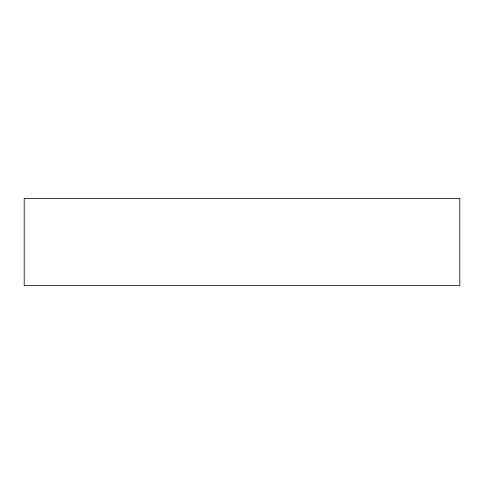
<?xml version="1.0" encoding="UTF-8"?>
<svg xmlns="http://www.w3.org/2000/svg" width="484" height="484" viewBox="0 0 484 484"><rect width="100%" height="100%" fill="white"/><g stroke="black" fill="none" stroke-linecap="round" stroke-linejoin="round"><path stroke-width="0.73" d="M459.8 198.44L24.2 198.44L24.2 285.56L459.8 285.56L459.8 198.44"/></g></svg>
